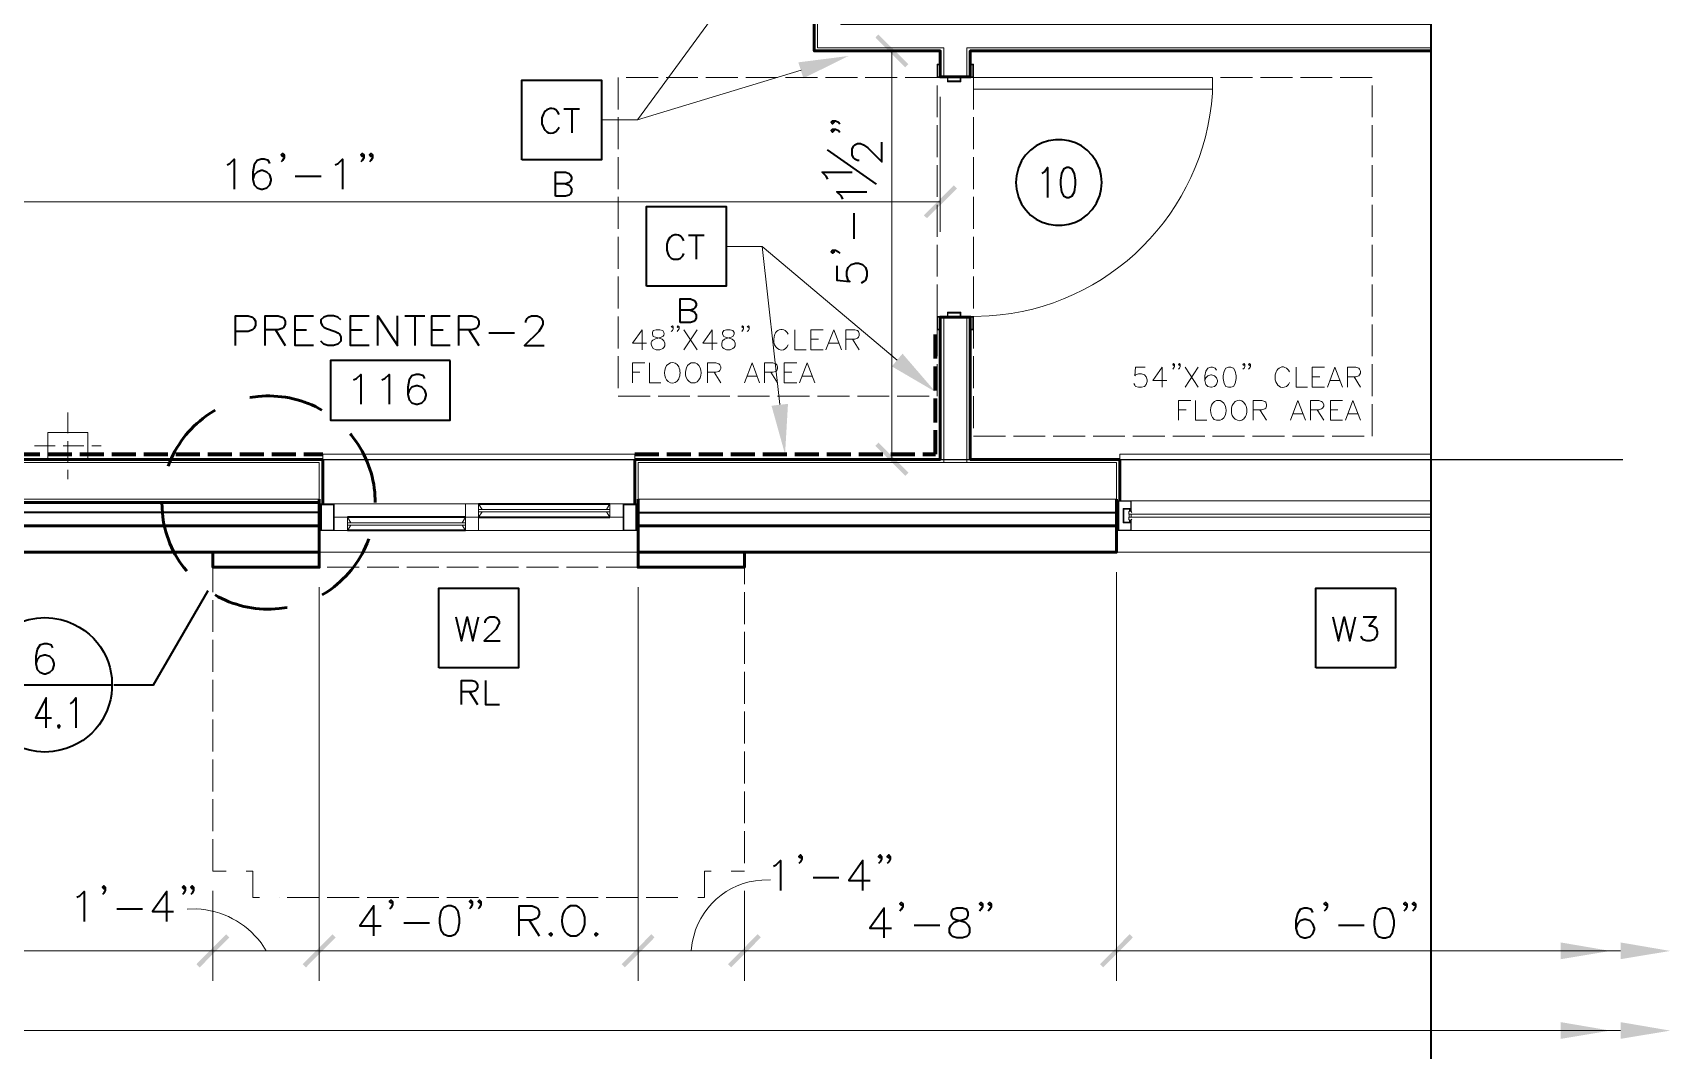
# Model space of a CAD drawing. Header units: inches. Extents: x 5 to 516, y -193 to 129.
# Drawn here: x 108.61 to 129.15, y 31.83 to 44.61 of the extents above; entities that cross this region are included whole.
import ezdxf

# ---------------------------------------------------------------- set-up
doc = ezdxf.new("R2010")
doc.units = ezdxf.units.IN
doc.header["$MEASUREMENT"] = 0
doc.linetypes.add('PDF_IMPORT', pattern=[1, 0.8, -0.2])
for name, color, linetype in [('Highlight', 210, 'Continuous'), ('PDF_Geometry', 7, 'Continuous'), ('PDF_Solid Fills', 7, 'Continuous')]:
    doc.layers.add(name, color=color, linetype=linetype)

msp = doc.modelspace()

# ---------------------------------------------------------------- hatches: boundary and pattern name
at = {"layer": 'PDF_Solid Fills', "transparency": 33554559}
for points in [[(119.2169717, 39.4610033), (119.180305, 39.4210033), (119.1803065, 39.4210015), (119.5536399, 39.0443348), (119.5936399, 39.0843348), (119.5936384, 39.0843366)], [(110.6636382, 32.9143363), (110.7036399, 32.8743346), (111.0769734, 33.2510012), (111.0369716, 33.2910029)], [(111.9969717, 32.9143363), (112.0369734, 32.8743345), (112.4103068, 33.2510012), (112.370305, 33.2910029)], [(115.996972, 32.9143363), (116.0369736, 32.8743346), (116.4103071, 33.2510012), (116.3703053, 33.2910029)], [(117.3303054, 32.9143363), (117.3703071, 32.8743346), (117.7436406, 33.2510012), (117.7036388, 33.2910029)], [(121.9969725, 32.9143363), (122.0369741, 32.8743346), (122.0369877, 32.8743516), (122.4103058, 33.2510029), (122.3703058, 33.2910029)]]:
    msp.add_hatch(color=256, dxfattribs=at).paths.add_polyline_path(points)

# ---------------------------------------------------------------- linework, layer by layer
at = {"layer": 'Highlight'}
msp.add_line((27.036968, 39.2510033), (128.554406, 39.2510033), dxfattribs=at)
at = {"layer": 'PDF_Geometry', "lineweight": 35}
for points in [[(126.1469734, 94.4243391), (126.1469734, 62.3443365), (126.9303068, 62.104336), (125.4369734, 61.871002), (126.1469734, 61.6876693), (126.1469734, 29.3210014)], [(115.0136382, 43.5810021), (114.9969715, 43.5376688), (114.9969715, 43.4643355)], [(115.2136382, 43.5810021), (115.1969715, 43.6076688), (115.1703048, 43.6376688)], [(115.2703059, 43.6510027), (115.470306, 43.6510027)], [(115.3703053, 43.6510027), (115.3703053, 43.3510027)], [(115.1703048, 43.3643355), (115.1969715, 43.3943355), (115.2136382, 43.4210021)], [(118.6436396, 43.501002), (118.6636396, 43.4843353), (118.6436396, 43.4643353), (118.6269729, 43.4843353), (118.6436396, 43.501002), (118.6803063, 43.501002), (118.7169729, 43.4843353), (118.7336396, 43.4643353)], [(118.6436396, 43.3943363), (118.6636396, 43.3776696), (118.6436396, 43.3576696), (118.6269729, 43.3776696), (118.6436396, 43.3943363), (118.6803063, 43.3943363), (118.7169729, 43.3776696), (118.7336396, 43.3576696)], [(119.1936393, 42.7043372), (118.5803059, 43.1376705)], [(118.976973, 43.001002), (118.956973, 43.001002), (118.9203063, 43.0176686), (118.9036396, 43.0376686), (118.886973, 43.0743353), (118.886973, 43.1443353), (118.9036396, 43.181002), (118.9203063, 43.1976686), (118.956973, 43.2143353), (118.9936396, 43.2143353), (119.0303063, 43.1976686), (119.0836396, 43.161002), (119.2603063, 42.9843353), (119.2603063, 43.2343353)], [(111.0469712, 42.9476708), (111.0836379, 42.9643375), (111.1369712, 43.0176708), (111.1369712, 42.6443374)], [(111.5836398, 42.9643368), (111.5669731, 43.0010035), (111.5136398, 43.0176701), (111.4769731, 43.0176701), (111.4236398, 43.0010035), (111.3869731, 42.9476701), (111.3703064, 42.8576701), (111.3703064, 42.7676701), (111.3869731, 42.6976701), (111.4236398, 42.6610034), (111.4769731, 42.6443368), (111.4936398, 42.6443368), (111.5469731, 42.6610034), (111.5836398, 42.6976701), (111.6003065, 42.7510034), (111.6003065, 42.7676701), (111.5836398, 42.8243368), (111.5469731, 42.8576701), (111.4936398, 42.8776701), (111.4769731, 42.8776701), (111.4236398, 42.8576701), (111.3869731, 42.8243368), (111.3703064, 42.7676701)], [(111.7636393, 43.0743357), (111.7436393, 43.0543357), (111.7269726, 43.0743357), (111.7436393, 43.0910024), (111.7636393, 43.0743357), (111.7636393, 43.037669), (111.7436393, 43.0010024), (111.7269726, 42.9843357)], [(112.4036404, 42.9476708), (112.4403071, 42.9643375), (112.4936404, 43.0176708), (112.4936404, 42.6443374)], [(112.7636393, 43.0743357), (112.7436393, 43.0543357), (112.7269727, 43.0743357), (112.7436393, 43.0910024), (112.7636393, 43.0743357), (112.7636393, 43.037669), (112.7436393, 43.0010024), (112.7269727, 42.9843357)], [(112.8703051, 43.0743357), (112.8503051, 43.0543357), (112.8336384, 43.0743357), (112.8503051, 43.0910024), (112.8703051, 43.0743357), (112.8703051, 43.037669), (112.8503051, 43.0010024), (112.8336384, 42.9843357)], [(111.9036404, 42.8043365), (112.2269737, 42.8043365)], [(115.1669734, 42.5543365), (115.1669734, 42.8543365), (115.2936401, 42.8543365), (115.3369734, 42.8376698), (115.3503068, 42.8243365), (115.3669734, 42.7943365), (115.3669734, 42.7676698), (115.3503068, 42.7376698), (115.3369734, 42.7243365), (115.2936401, 42.7110032), (115.1669734, 42.7110032)], [(118.5836404, 42.7676713), (118.5636403, 42.804338), (118.510307, 42.8576713), (118.8869737, 42.8576713)], [(120.9503064, 42.8110029), (120.9436398, 42.7276696), (120.9503064, 42.6410029)], [(121.2736396, 42.8410017), (121.3003063, 42.8610017), (121.3403063, 42.914335), (121.3403063, 42.5376683)], [(121.9936398, 42.5610029), (122.0136398, 42.6410029), (122.0203065, 42.7276696), (122.0136398, 42.8110029), (121.9936398, 42.8943362)], [(115.2936383, 42.7110036), (115.3369717, 42.6943369), (115.350305, 42.6810036), (115.3669717, 42.6543369), (115.3669717, 42.6110036), (115.350305, 42.5810036), (115.3369717, 42.5676702), (115.2936383, 42.5543369), (115.1669716, 42.5543369)], [(118.7703062, 42.5176713), (118.7536396, 42.554338), (118.6969729, 42.6076713), (119.0736396, 42.6076713)], [(118.9136405, 42.0176713), (118.9136405, 42.3410046)], [(116.5769724, 41.9943355), (116.5636391, 41.9510022), (116.5636391, 41.8776688), (116.5769724, 41.8343355), (116.5903058, 41.8076688), (116.6203058, 41.7776688), (116.6469724, 41.7643355), (116.7069724, 41.7643355), (116.7336391, 41.7776688), (116.7636391, 41.8076688), (116.7769725, 41.8343355)], [(116.7769725, 41.9943355), (116.7636391, 42.0210022), (116.7336391, 42.0510022)], [(116.8336402, 42.064336), (117.0336402, 42.064336)], [(116.9336395, 42.064336), (116.9336395, 41.764336)], [(118.6436396, 41.8776702), (118.6636396, 41.8576702), (118.6436396, 41.8410035), (118.6269729, 41.8576702), (118.6436396, 41.8776702), (118.6803063, 41.8776702), (118.7169729, 41.8576702), (118.7336396, 41.8410035)], [(118.6969725, 41.6810013), (118.6969725, 41.5010013), (118.8603058, 41.4843346), (118.8403058, 41.5010013), (118.8236391, 41.5543346), (118.8236391, 41.607668), (118.8403058, 41.6610013), (118.8769725, 41.697668), (118.9303058, 41.7143347), (118.9669725, 41.7143347), (119.0203058, 41.697668), (119.0569725, 41.6610013), (119.0736392, 41.607668), (119.0736392, 41.5543346), (119.0569725, 41.5010013), (119.0369725, 41.4843346), (119.0036392, 41.4643346)], [(116.8603058, 41.1243369), (116.9003058, 41.1076702), (116.9169725, 41.0943369), (116.9303058, 41.0676702), (116.9303058, 41.0243369), (116.9169725, 40.9943369), (116.9003058, 40.9810036), (116.8603058, 40.9676702), (116.7303058, 40.9676702)], [(116.7303077, 40.9676698), (116.7303077, 41.2676698), (116.8603077, 41.2676698), (116.9003077, 41.2510032), (116.9169744, 41.2376698), (116.9303077, 41.2076698), (116.9303077, 41.1810032), (116.9169744, 41.1510032), (116.9003077, 41.1376698), (116.8603077, 41.1243365), (116.7303077, 41.1243365)], [(111.1536403, 40.6810012), (111.1536403, 41.0543346), (111.3136403, 41.0543346), (111.3669736, 41.0376679), (111.3836403, 41.0210013), (111.4036403, 40.9843346), (111.4036403, 40.9310013), (111.3836403, 40.8943346), (111.3669736, 40.8776679), (111.3136403, 40.8576679), (111.1536403, 40.8576679)], [(111.526972, 40.6810012), (111.526972, 41.0543346), (111.686972, 41.0543346), (111.7403054, 41.0376679), (111.7603054, 41.0210013), (111.7769721, 40.9843346), (111.7769721, 40.9476679), (111.7603054, 40.9110013), (111.7403054, 40.8943346), (111.686972, 40.8776679), (111.526972, 40.8776679)], [(111.6536403, 40.8776701), (111.7769737, 40.6810034)], [(112.1336404, 40.6810012), (111.9036404, 40.6810012), (111.9036404, 41.0543346), (112.1336404, 41.0543346)], [(111.9036404, 40.8776701), (112.0436404, 40.8776701)], [(112.4736376, 41.0010018), (112.4369709, 41.0376685), (112.3836375, 41.0543351), (112.3136375, 41.0543351), (112.2603042, 41.0376685), (112.2236375, 41.0010018), (112.2236375, 40.9676685), (112.2403042, 40.9310018), (112.2603042, 40.9110018), (112.2936375, 40.8943351), (112.4036376, 40.8576685), (112.4369709, 40.8410018), (112.4569709, 40.8243351), (112.4736376, 40.7876685), (112.4736376, 40.7343351), (112.4369709, 40.6976684), (112.3836375, 40.6810018), (112.3136375, 40.6810018), (112.2603042, 40.6976684), (112.2236375, 40.7343351)], [(112.830306, 40.6810012), (112.5969727, 40.6810012), (112.5969727, 41.0543346), (112.830306, 41.0543346)], [(112.5969727, 40.8776701), (112.740306, 40.8776701)], [(112.9369724, 40.6810012), (112.9369724, 41.0543346), (113.1869724, 40.6810012), (113.1869724, 41.0543346)], [(113.2769722, 41.0543364), (113.5269722, 41.0543364)], [(113.4036405, 41.0543364), (113.4036405, 40.681003)], [(113.8469719, 40.6810012), (113.6169719, 40.6810012), (113.6169719, 41.0543346), (113.8469719, 41.0543346)], [(113.6169719, 40.8776701), (113.7603053, 40.8776701)], [(113.9569717, 40.6810012), (113.9569717, 41.0543346), (114.1169717, 41.0543346), (114.170305, 41.0376679), (114.1869717, 41.0210013), (114.2069717, 40.9843346), (114.2069717, 40.9476679), (114.1869717, 40.9110013), (114.170305, 40.8943346), (114.1169717, 40.8776679), (113.9569717, 40.8776679)], [(114.0803068, 40.8776701), (114.2069735, 40.6810034)], [(114.7936383, 40.9676698), (114.7936383, 40.9843365), (114.8136383, 41.0210032), (114.830305, 41.0376698), (114.8669716, 41.0543365), (114.9369716, 41.0543365), (114.9736383, 41.0376698), (114.990305, 41.0210032), (115.010305, 40.9843365), (115.010305, 40.9476698), (114.990305, 40.9110032), (114.9569716, 40.8576698), (114.7769716, 40.6810031), (115.0269716, 40.6810031)], [(114.3303068, 40.8410015), (114.6536402, 40.8410015)], [(112.6336378, 40.2476685), (112.6703045, 40.2643352), (112.7236378, 40.3176686), (112.7236378, 39.9443352)], [(112.9903036, 40.2476685), (113.0269703, 40.2643352), (113.0803036, 40.3176686), (113.0803036, 39.9443352)], [(113.5269722, 40.2643345), (113.5103055, 40.3010012), (113.4569722, 40.3176679), (113.4203055, 40.3176679), (113.3669722, 40.3010012), (113.3303055, 40.2476679), (113.3136388, 40.1576679), (113.3136388, 40.0676679), (113.3303055, 39.9976678), (113.3669722, 39.9610012), (113.4203055, 39.9443345), (113.4369722, 39.9443345), (113.4903055, 39.9610012), (113.5269722, 39.9976678), (113.5436389, 40.0510012), (113.5436389, 40.0676679), (113.5269722, 40.1210012), (113.4903055, 40.1576679), (113.4369722, 40.1743345), (113.4203055, 40.1743345), (113.3669722, 40.1576679), (113.3303055, 40.1210012), (113.3136388, 40.0676679)], [(114.2036385, 38.6910041), (115.8503053, 38.6910041)], [(112.2036383, 38.5843349), (87.8703031, 38.5843349)], [(114.0369718, 38.5243374), (112.5569718, 38.5243374)], [(114.2036385, 38.5243374), (115.8503053, 38.5243374)], [(116.2036387, 38.5843349), (122.2036391, 38.5843349)], [(114.0369718, 38.3576707), (112.5569718, 38.3576707)], [(109.6269712, 36.4210013), (110.1269712, 36.4210013), (110.8103046, 37.6043347)], [(108.5603057, 37.241001), (108.6603057, 37.2576676), (108.763639, 37.2643343), (108.863639, 37.2576676), (108.963639, 37.241001)], [(113.9169733, 37.2743373), (113.9869733, 36.9743373), (114.0603067, 37.2743373), (114.1303067, 36.9743373), (114.2003067, 37.2743373)], [(114.2869718, 37.2010035), (114.2869718, 37.2176702), (114.3003052, 37.2443369), (114.3169719, 37.2610035), (114.3436385, 37.2743369), (114.4003052, 37.2743369), (114.4303052, 37.2610035), (114.4436385, 37.2443369), (114.4603052, 37.2176702), (114.4603052, 37.1876702), (114.4436385, 37.1610035), (114.4169719, 37.1176702), (114.2736385, 36.9743368), (114.4736385, 36.9743368)], [(124.9169742, 37.2743373), (124.9869742, 36.9743373), (125.0603075, 37.2743373), (125.1303075, 36.9743373), (125.2003075, 37.2743373)], [(125.3003055, 37.2743373), (125.4603055, 37.2743373), (125.3736389, 37.1610039), (125.4169722, 37.1610039), (125.4436389, 37.1443373), (125.4603055, 37.1310039), (125.4736389, 37.0876706), (125.4736389, 37.0610039), (125.4603055, 37.0176706), (125.4303055, 36.9876706), (125.3869722, 36.9743373), (125.3436389, 36.9743373), (125.3003055, 36.9876706), (125.2869722, 37.0010039), (125.2736389, 37.0310039)], [(108.8603052, 36.8843362), (108.8436385, 36.9176695), (108.7903051, 36.9376695), (108.7536385, 36.9376695), (108.7003051, 36.9176695), (108.6636385, 36.8643362), (108.6469718, 36.7776695), (108.6469718, 36.6876695), (108.6636385, 36.6143361), (108.7003051, 36.5810028), (108.7536385, 36.5610028), (108.7703051, 36.5610028), (108.8236385, 36.5810028), (108.8603052, 36.6143361), (108.8803052, 36.6676695), (108.8803052, 36.6876695), (108.8603052, 36.7410028), (108.8236385, 36.7776695), (108.7703051, 36.7943362), (108.7536385, 36.7943362), (108.7003051, 36.7776695), (108.6636385, 36.7410028), (108.6469718, 36.6876695)], [(107.920306, 36.4210013), (109.6069729, 36.4210013)], [(113.9903037, 36.1743345), (113.9903037, 36.4743345), (114.1203037, 36.4743345), (114.163637, 36.4610012), (114.1769703, 36.4476678), (114.1903037, 36.4176678), (114.1903037, 36.3910012), (114.1769703, 36.3610012), (114.163637, 36.3476678), (114.1203037, 36.3343345), (113.9903037, 36.3343345)], [(114.290305, 36.4743359), (114.290305, 36.1743358), (114.4636384, 36.1743358)], [(108.7769718, 35.8810011), (108.7769718, 36.2576678), (108.6436385, 36.0076678), (108.8436385, 36.0076678)], [(109.0836396, 36.1843375), (109.1103063, 36.2043375), (109.1503063, 36.2576708), (109.1503063, 35.8810041)], [(114.0903064, 36.3343348), (114.1903064, 36.1743348)], [(108.863639, 35.5843342), (108.763639, 35.5776674), (108.6603057, 35.5843342)], [(117.9003043, 34.1443355), (117.9369709, 34.1610022), (117.9903043, 34.2143355), (117.9903043, 33.8410022)], [(118.2569734, 34.2676706), (118.2403067, 34.251004), (118.2203067, 34.2676706), (118.2403067, 34.2876706), (118.2569734, 34.2676706), (118.2569734, 34.2343373), (118.2403067, 34.1976706), (118.2203067, 34.1776706)], [(119.0236394, 33.8410027), (119.0236394, 34.2143361), (118.8469728, 33.9643361), (119.1136394, 33.9643361)], [(119.2569735, 34.2676706), (119.2403068, 34.251004), (119.2203068, 34.2676706), (119.2403068, 34.2876706), (119.2569735, 34.2676706), (119.2569735, 34.2343373), (119.2403068, 34.1976706), (119.2203068, 34.1776706)], [(119.3636392, 34.2676706), (119.3469725, 34.251004), (119.3269725, 34.2676706), (119.3469725, 34.2876706), (119.3636392, 34.2676706), (119.3636392, 34.2343373), (119.3469725, 34.1976706), (119.3269725, 34.1776706)], [(109.5203055, 33.8810027), (109.5036388, 33.8610027), (109.4869721, 33.8810027), (109.5036388, 33.8976694), (109.5203055, 33.8810027), (109.5203055, 33.8443361), (109.5036388, 33.8076694), (109.4869721, 33.7910027)], [(110.5203056, 33.8810027), (110.5036389, 33.8610027), (110.4869722, 33.8810027), (110.5036389, 33.8976694), (110.5203056, 33.8810027), (110.5203056, 33.8443361), (110.5036389, 33.8076694), (110.4869722, 33.7910027)], [(110.6269713, 33.8810027), (110.6103046, 33.8610027), (110.5936379, 33.8810027), (110.6103046, 33.8976694), (110.6269713, 33.8810027), (110.6269713, 33.8443361), (110.6103046, 33.8076694), (110.5936379, 33.7910027)], [(118.400306, 34.0010012), (118.720306, 34.0010012)], [(109.1636397, 33.7543344), (109.2003064, 33.7743344), (109.2536397, 33.8276678), (109.2536397, 33.4510011)], [(110.2903047, 33.4510015), (110.2903047, 33.8276682), (110.1103047, 33.5776681), (110.3769714, 33.5776681)], [(113.1236383, 33.7010033), (113.1069716, 33.6843366), (113.0869716, 33.7010033), (113.1069716, 33.7176699), (113.1236383, 33.7010033), (113.1236383, 33.6643366), (113.1069716, 33.6276699), (113.0869716, 33.6110032)], [(114.1236384, 33.7010033), (114.1069717, 33.6843366), (114.0869717, 33.7010033), (114.1069717, 33.7176699), (114.1236384, 33.7010033), (114.1236384, 33.6643366), (114.1069717, 33.6276699), (114.0869717, 33.6110032)], [(114.2303075, 33.7010033), (114.2136408, 33.6843366), (114.1969741, 33.7010033), (114.2136408, 33.7176699), (114.2303075, 33.7010033), (114.2303075, 33.6643366), (114.2136408, 33.6276699), (114.1969741, 33.6110032)], [(119.5236395, 33.6710011), (119.5036395, 33.6543344), (119.4869728, 33.6710011), (119.5036395, 33.6910011), (119.5236395, 33.6710011), (119.5236395, 33.6343344), (119.5036395, 33.6010011), (119.4869728, 33.5810011)], [(120.5236396, 33.6710011), (120.5036396, 33.6543344), (120.4869729, 33.6710011), (120.5036396, 33.6910011), (120.5236396, 33.6710011), (120.5236396, 33.6343344), (120.5036396, 33.6010011), (120.4869729, 33.5810011)], [(120.6303053, 33.6710011), (120.6103053, 33.6543344), (120.5936386, 33.6710011), (120.6103053, 33.6910011), (120.6303053, 33.6710011), (120.6303053, 33.6343344), (120.6103053, 33.6010011), (120.5936386, 33.5810011)], [(124.8469736, 33.6710011), (124.830307, 33.6543344), (124.810307, 33.6710011), (124.830307, 33.6910011), (124.8469736, 33.6710011), (124.8469736, 33.6343344), (124.830307, 33.6010011), (124.810307, 33.5810011)], [(125.8469737, 33.6710011), (125.8303071, 33.6543344), (125.8103071, 33.6710011), (125.8303071, 33.6910011), (125.8469737, 33.6710011), (125.8469737, 33.6343344), (125.8303071, 33.6010011), (125.8103071, 33.5810011)], [(125.9536394, 33.6710011), (125.9369728, 33.6543344), (125.9169728, 33.6710011), (125.9369728, 33.6910011), (125.9536394, 33.6710011), (125.9536394, 33.6343344), (125.9369728, 33.6010011), (125.9169728, 33.5810011)], [(109.6636398, 33.6110001), (109.9869731, 33.6110001)], [(112.8903043, 33.271002), (112.8903043, 33.6476687), (112.7136376, 33.3976687), (112.9803043, 33.3976687)], [(114.7136381, 33.2710004), (114.7136381, 33.6476671), (114.8736382, 33.6476671), (114.9269715, 33.6276671), (114.9469715, 33.6110004), (114.9636382, 33.5743337), (114.9636382, 33.5410004), (114.9469715, 33.5043337), (114.9269715, 33.4876671), (114.8736382, 33.4676671), (114.7136381, 33.4676671)], [(115.3569725, 33.271002), (115.4269725, 33.271002), (115.4636392, 33.291002), (115.5003058, 33.3243353), (115.5169725, 33.361002), (115.5336392, 33.4143353), (115.5336392, 33.5043354), (115.5169725, 33.5576687), (115.5003058, 33.5943354), (115.4636392, 33.6276687), (115.4269725, 33.6476687), (115.3569725, 33.6476687), (115.3203058, 33.6276687), (115.2836391, 33.5943354)], [(119.2903054, 33.2443366), (119.2903054, 33.6176699), (119.1103054, 33.3676699), (119.3803055, 33.3676699)], [(124.6669742, 33.5643354), (124.6503075, 33.601002), (124.5969742, 33.6176687), (124.5603075, 33.6176687), (124.5069742, 33.601002), (124.4736408, 33.5476687), (124.4536408, 33.4576687), (124.4536408, 33.3676687), (124.4736408, 33.2976687), (124.5069742, 33.261002), (124.5603075, 33.2443353), (124.5803075, 33.2443353), (124.6336408, 33.261002), (124.6669742, 33.2976687), (124.6869742, 33.351002), (124.6869742, 33.3676687), (124.6669742, 33.421002), (124.6336408, 33.4576687), (124.5803075, 33.4743353), (124.5603075, 33.4743353), (124.5069742, 33.4576687), (124.4736408, 33.421002), (124.4536408, 33.3676687)], [(113.2669726, 33.4343372), (113.5869726, 33.4343372)], [(114.8369732, 33.4676692), (114.9636399, 33.2710025)], [(119.6669738, 33.4043351), (119.9869738, 33.4043351)], [(124.9903062, 33.4043351), (125.3103063, 33.4043351)]]:
    msp.add_lwpolyline(points, dxfattribs=at)
at = {"layer": 'PDF_Geometry', "lineweight": 50}
msp.add_lwpolyline([(118.7869731, 50.2110042), (118.4136396, 50.2110042), (118.4136396, 44.3776704), (119.9936399, 44.3776704), (119.9936399, 44.0510037), (120.3703065, 44.0510037), (120.3703065, 44.3776704), (126.1436402, 44.3776704), (120.3703065, 44.3776704), (120.3703065, 44.0510037), (119.9936399, 44.0510037), (119.9936399, 44.3776704), (118.4136396, 44.3776704), (118.4136396, 50.2110042)], close=True, dxfattribs=at)
at = {"layer": 'PDF_Geometry', "lineweight": 9}
for points in [[(126.1436402, 44.4176687), (120.3269732, 44.4176687), (120.3269732, 44.051002), (120.0369732, 44.051002), (120.0369732, 44.4176687), (118.4536397, 44.4176687), (118.4536397, 50.1710024), (118.746973, 50.1710024), (118.746973, 44.7110021), (126.1436402, 44.7110021)], [(116.25364, 40.6276701), (116.25364, 40.8776701), (116.13364, 40.7110034), (116.3103067, 40.7110034)], [(116.5136396, 40.8676701), (116.476973, 40.8776701), (116.4303063, 40.8776701), (116.3936396, 40.8676701), (116.3836396, 40.8443368), (116.3836396, 40.8210034), (116.3936396, 40.7943367), (116.4203063, 40.7843367), (116.466973, 40.7710034), (116.5036396, 40.7610034), (116.526973, 40.7376701), (116.536973, 40.7110034), (116.536973, 40.6776701), (116.526973, 40.6543367), (116.5136396, 40.6410034), (116.476973, 40.6276701), (116.4303063, 40.6276701), (116.3936396, 40.6410034)], [(116.6436378, 40.9143353), (116.6336378, 40.9043353), (116.6203044, 40.9143353), (116.6336378, 40.9276686), (116.6436378, 40.9143353), (116.6436378, 40.8910019), (116.6336378, 40.8676686), (116.6203044, 40.8543353)], [(116.7169715, 40.9143353), (116.7036382, 40.9043353), (116.6936382, 40.9143353), (116.7036382, 40.9276686), (116.7169715, 40.9143353), (116.7169715, 40.8910019), (116.7036382, 40.8676686), (116.6936382, 40.8543353)], [(116.7769725, 40.8776701), (116.9436391, 40.6276701)], [(116.9436391, 40.8776701), (116.7769725, 40.6276701)], [(117.1336382, 40.6276701), (117.1336382, 40.8776701), (117.0136382, 40.7110034), (117.1936382, 40.7110034)], [(117.5269725, 40.9143353), (117.5136392, 40.9043353), (117.5036392, 40.9143353), (117.5136392, 40.9276686), (117.5269725, 40.9143353), (117.5269725, 40.8910019), (117.5136392, 40.8676686), (117.5036392, 40.8543353)], [(117.5969731, 40.9143353), (117.5869731, 40.9043353), (117.5736397, 40.9143353), (117.5869731, 40.9276686), (117.5969731, 40.9143353), (117.5969731, 40.8910019), (117.5869731, 40.8676686), (117.5736397, 40.8543353)], [(118.1703068, 40.8776701), (118.1703068, 40.6276701), (118.3103069, 40.6276701)], [(118.5269722, 40.6276701), (118.3703055, 40.6276701), (118.3703055, 40.8776701), (118.5269722, 40.8776701)], [(118.5603063, 40.6276701), (118.6569729, 40.8776701), (118.7536396, 40.6276701)], [(118.8103063, 40.6276701), (118.8103063, 40.8776701), (118.9203063, 40.8776701), (118.9536396, 40.8676701), (118.966973, 40.8543368), (118.976973, 40.8310034), (118.976973, 40.8076701), (118.966973, 40.7843367), (118.9536396, 40.7710034), (118.9203063, 40.7610034), (118.8103063, 40.7610034)], [(120.0369723, 39.2110033), (120.0369723, 41.0376702), (120.3269723, 41.0376702), (120.3269723, 39.2110033)], [(118.0869735, 40.8210023), (118.0736402, 40.8443357), (118.0503068, 40.867669)], [(118.3703055, 40.7610014), (118.4669722, 40.7610014)], [(118.5969731, 40.7110034), (118.7169732, 40.7110034)], [(118.8936396, 40.7610014), (118.976973, 40.627668)], [(116.1336381, 40.2110034), (116.1336381, 40.4610034), (116.2869715, 40.4610034)], [(116.1336381, 40.3443347), (116.2269715, 40.3443347)], [(116.346973, 40.4610034), (116.346973, 40.2110034), (116.4903063, 40.2110034)], [(116.6103058, 40.4610034), (116.5869724, 40.4510034), (116.5603058, 40.4276701)], [(116.9436387, 40.4510034), (116.9203054, 40.4610034), (116.8703054, 40.4610034), (116.8469721, 40.4510034), (116.8236387, 40.4276701)], [(117.0736372, 40.2110034), (117.0736372, 40.4610034), (117.1803039, 40.4610034), (117.2169706, 40.4510034), (117.2269706, 40.4376701), (117.2403039, 40.4143367), (117.2403039, 40.3910034), (117.2269706, 40.36767), (117.2169706, 40.3543367), (117.1803039, 40.3443367), (117.0736372, 40.3443367)], [(117.1569706, 40.3443347), (117.2403039, 40.2110013)], [(117.5369721, 40.2110034), (117.6336388, 40.4610034), (117.7269721, 40.2110034)], [(117.5736373, 40.2943367), (117.6936373, 40.2943367)], [(117.7869721, 40.2110034), (117.7869721, 40.4610034), (117.8936388, 40.4610034), (117.9303055, 40.4510034), (117.9436388, 40.4376701), (117.9536388, 40.4143367), (117.9536388, 40.3910034), (117.9436388, 40.36767), (117.9303055, 40.3543367), (117.8936388, 40.3443367), (117.7869721, 40.3443367)], [(117.8703055, 40.3443347), (117.9536388, 40.2110013)], [(118.1936388, 40.2110034), (118.0369721, 40.2110034), (118.0369721, 40.4610034), (118.1936388, 40.4610034)], [(118.0369721, 40.3443347), (118.1336388, 40.3443347)], [(118.2269712, 40.2110034), (118.3236379, 40.4610034), (118.4203046, 40.2110034)], [(118.2636398, 40.2943367), (118.3836398, 40.2943367)], [(122.5636398, 40.4076688), (122.4436398, 40.4076688), (122.4336398, 40.3010022), (122.4436398, 40.3110022), (122.4803064, 40.3243355), (122.5169731, 40.3243355), (122.5536398, 40.3110022), (122.5769731, 40.2876688), (122.5869731, 40.2510021), (122.5869731, 40.2276688), (122.5769731, 40.1910021), (122.5536398, 40.1676688), (122.5169731, 40.1576688), (122.4803064, 40.1576688), (122.4436398, 40.1676688), (122.4336398, 40.1810021), (122.4203064, 40.2043355)], [(122.7769729, 40.1576688), (122.7769729, 40.4076688), (122.6603063, 40.2410021), (122.8369729, 40.2410021)], [(122.93364, 40.4410042), (122.9203067, 40.4310042), (122.9103067, 40.4410042), (122.9203067, 40.4543375), (122.93364, 40.4410042), (122.93364, 40.4176709), (122.9203067, 40.3943375), (122.9103067, 40.3843375)], [(123.0036406, 40.4410042), (122.9936406, 40.4310042), (122.9803072, 40.4410042), (122.9936406, 40.4543375), (123.0036406, 40.4410042), (123.0036406, 40.4176709), (122.9936406, 40.3943375), (122.9803072, 40.3843375)], [(123.0636398, 40.4076688), (123.2303065, 40.1576688)], [(123.2303065, 40.4076688), (123.0636398, 40.1576688)], [(123.4569724, 40.3710037), (123.4436391, 40.394337), (123.4103058, 40.4076703), (123.3869724, 40.4076703), (123.3503058, 40.394337), (123.3269724, 40.3576703), (123.3136391, 40.3010036), (123.3136391, 40.2410036), (123.3269724, 40.1910036), (123.3503058, 40.1676703), (123.3869724, 40.1576703), (123.3969724, 40.1576703), (123.4336391, 40.1676703), (123.4569724, 40.1910036), (123.4703058, 40.2276703), (123.4703058, 40.2410036), (123.4569724, 40.274337), (123.4336391, 40.3010036), (123.3969724, 40.3110036), (123.3869724, 40.3110036), (123.3503058, 40.3010036), (123.3269724, 40.274337), (123.3136391, 40.2410036)], [(123.8136399, 40.4410042), (123.8036399, 40.4310042), (123.7903066, 40.4410042), (123.8036399, 40.4543375), (123.8136399, 40.4410042), (123.8136399, 40.4176709), (123.8036399, 40.3943375), (123.7903066, 40.3843375)], [(123.8869719, 40.4410042), (123.8736386, 40.4310042), (123.8603053, 40.4410042), (123.8736386, 40.4543375), (123.8869719, 40.4410042), (123.8869719, 40.4176709), (123.8736386, 40.3943375), (123.8603053, 40.3843375)], [(124.2069725, 40.3476679), (124.1936392, 40.3110012), (124.1936392, 40.2510012)], [(124.3736392, 40.3476679), (124.3603059, 40.3710012), (124.3369725, 40.3943345)], [(124.4569725, 40.4076688), (124.4569725, 40.1576688), (124.6003059, 40.1576688)], [(124.8136394, 40.1576688), (124.6603061, 40.1576688), (124.6603061, 40.4076688), (124.8136394, 40.4076688)], [(124.6603061, 40.2876703), (124.7536394, 40.2876703)], [(124.8503068, 40.1576688), (124.9436402, 40.4076688), (125.0403069, 40.1576688)], [(125.1003069, 40.1576688), (125.1003069, 40.4076688), (125.2069735, 40.4076688), (125.2436402, 40.3943355), (125.2536402, 40.3843355), (125.2669735, 40.3576688), (125.2669735, 40.3343355), (125.2536402, 40.3110022), (125.2436402, 40.3010022), (125.2069735, 40.2876688), (125.1003069, 40.2876688)], [(125.1836402, 40.2876703), (125.2669735, 40.1576703)], [(116.8703054, 40.2110034), (116.9203054, 40.2110034), (116.9436387, 40.2243367)], [(124.3369725, 40.1676679), (124.3603059, 40.1910012), (124.3736392, 40.2176679)], [(124.886972, 40.2410021), (125.0036387, 40.2410021)], [(122.9803065, 39.7410021), (122.9803065, 39.9910021), (123.1369732, 39.9910021)], [(122.9803065, 39.8710036), (123.0769732, 39.8710036)], [(123.1936396, 39.9910021), (123.1936396, 39.7410021), (123.336973, 39.7410021)], [(123.5269725, 39.9776688), (123.5036391, 39.9910021), (123.4569724, 39.9910021), (123.4336391, 39.9776688), (123.4103058, 39.9543355)], [(123.7203053, 39.9910021), (123.6936386, 39.9776688), (123.6703053, 39.9543355)], [(123.9203073, 39.7410021), (123.9203073, 39.9910021), (124.026974, 39.9910021), (124.0636407, 39.9776688), (124.076974, 39.9676688), (124.086974, 39.9410021), (124.086974, 39.9176688), (124.076974, 39.8943355), (124.0636407, 39.8843355), (124.026974, 39.8710021), (123.9203073, 39.8710021)], [(124.0036406, 39.8710036), (124.086974, 39.7410036)], [(124.386972, 39.7410021), (124.4803053, 39.9910021), (124.576972, 39.7410021)], [(124.636972, 39.7410021), (124.636972, 39.9910021), (124.7436387, 39.9910021), (124.776972, 39.9776688), (124.7903053, 39.9676688), (124.8036387, 39.9410021), (124.8036387, 39.9176688), (124.7903053, 39.8943355), (124.776972, 39.8843355), (124.7436387, 39.8710021), (124.636972, 39.8710021)], [(124.7203053, 39.8710036), (124.8036387, 39.7410036)], [(125.0403054, 39.7410021), (124.886972, 39.7410021), (124.886972, 39.9910021), (125.0403054, 39.9910021)], [(124.886972, 39.8710036), (124.9803054, 39.8710036)], [(125.0769728, 39.7410021), (125.1703061, 39.9910021), (125.2669728, 39.7410021)], [(123.4569724, 39.7410021), (123.5036391, 39.7410021), (123.5269725, 39.7510021)], [(124.4203073, 39.8243354), (124.5403074, 39.8243354)], [(125.1103065, 39.8243354), (125.2303065, 39.8243354)]]:
    msp.add_lwpolyline(points, dxfattribs=at)
at = {"layer": 'PDF_Geometry', "lineweight": 15}
for points in [[(117.9803078, 45.9543374), (116.1969744, 43.5110039), (115.743641, 43.5110039)], [(119.743639, 44.3776704), (119.0103056, 44.3776704)], [(119.3869716, 39.2510017), (119.3869716, 44.3776687)], [(119.953639, 44.044337), (119.953639, 44.2110037)], [(119.993639, 44.2110037), (119.953639, 44.2110037)], [(120.3769727, 44.2043367), (120.4036393, 44.2043367), (120.4036393, 44.0510034), (120.2436393, 44.0510034), (120.2436393, 44.0010034), (120.090306, 44.0010034), (120.090306, 44.0510034), (119.960306, 44.0510034), (119.960306, 44.2043367), (119.9869726, 44.2043367)], [(119.993639, 44.2110015), (119.993639, 44.1810015), (119.9869724, 44.1810015)], [(119.9869726, 44.1810015), (119.9869726, 44.2043349)], [(120.3769721, 44.1810015), (120.3703054, 44.1810015)], [(120.4103057, 44.044337), (120.4103057, 44.2110037), (120.3703057, 44.2110037)], [(120.3703057, 44.2110037), (120.3703057, 44.1810037)], [(120.3769721, 44.2043373), (120.3769721, 44.181004)], [(118.2469738, 44.1343367), (116.1969735, 43.5110034), (115.7436402, 43.5110034)], [(120.0836405, 44.044337), (119.9536405, 44.044337)], [(120.0836405, 44.0443358), (120.0836405, 43.9910024), (120.2503072, 43.9910024), (120.2503072, 44.0443358)], [(120.1836398, 44.044337), (120.1836398, 44.0476703)], [(120.2503072, 44.044337), (120.4103072, 44.044337)], [(123.410306, 44.044337), (123.410306, 43.8976703)], [(119.993639, 43.8010034), (119.993639, 42.1076699)], [(119.993639, 42.4843359), (103.920304, 42.4843359)], [(119.4536389, 40.4976686), (117.7603055, 41.9243353), (117.3069721, 41.9243353)], [(117.9803078, 39.9376676), (117.7603078, 41.9243343), (117.3069744, 41.9243343)], [(120.3769727, 40.884337), (120.4036393, 40.884337), (120.4036393, 41.0376704), (120.2436393, 41.0376704), (120.2436393, 41.0876704), (120.090306, 41.0876704), (120.090306, 41.0376704), (119.960306, 41.0376704), (119.960306, 40.884337), (119.9869726, 40.884337)], [(120.0836405, 41.0443346), (120.0836405, 41.0976679), (120.2503072, 41.0976679), (120.2503072, 41.0443346)], [(119.953639, 41.0443368), (119.953639, 40.8776701)], [(119.993639, 40.8776701), (119.953639, 40.8776701)], [(120.0836405, 41.0443368), (119.9536405, 41.0443368)], [(119.993639, 40.8776689), (119.993639, 40.9076689), (119.9869724, 40.9076689)], [(119.9869726, 40.9076689), (119.9869726, 40.8843355)], [(120.1836398, 41.0443368), (120.1836398, 41.0476701)], [(120.2503072, 41.0443368), (120.4103072, 41.0443368)], [(120.3769721, 40.9076689), (120.3703054, 40.9076689)], [(120.3769721, 40.8843365), (120.3769721, 40.9076698)], [(109.3003042, 39.2543349), (109.3003042, 39.5876682), (108.8003042, 39.5876682), (108.8003042, 39.2543349)], [(112.2469733, 39.3143358), (116.1636403, 39.3143358)], [(112.2469733, 39.2510017), (112.2469733, 39.314335)], [(116.1636403, 39.2510017), (116.1636403, 39.314335)], [(119.743639, 39.2510017), (119.0103056, 39.2510017)], [(122.2469741, 39.3143358), (126.143641, 39.3143358)], [(122.2469741, 39.2510017), (122.2469741, 39.314335)], [(112.2236375, 38.3976691), (112.2036375, 38.3976691), (112.2236375, 38.6476691), (112.2036375, 38.6476691)], [(112.2036383, 38.3576707), (112.2036383, 38.6910041), (112.210305, 38.6843374), (112.220305, 38.6843374), (112.2236384, 38.6910041)], [(112.2036383, 38.6810011), (112.210305, 38.6743344), (112.220305, 38.6743344), (112.2236384, 38.6810011)], [(112.2036383, 38.6743347), (112.210305, 38.667668), (112.220305, 38.667668), (112.2236384, 38.6743347)], [(112.2036383, 38.6643351), (112.210305, 38.6576684), (112.220305, 38.6576684), (112.2236384, 38.6643351)], [(112.2036383, 38.6476691), (112.2236384, 38.3976691)], [(112.6003042, 38.4243374), (112.5569709, 38.3576707), (112.3903042, 38.3576707), (112.3903042, 38.6910041), (112.2236375, 38.6910041), (112.2236375, 38.3576707)], [(112.2336371, 38.3643344), (112.2336371, 38.6810011), (112.3836371, 38.6810011)], [(112.3836378, 38.6810011), (112.3836378, 38.3643344)], [(114.2469718, 38.6210041), (114.2036385, 38.6910041), (114.0369718, 38.6910041), (112.3903051, 38.6910041)], [(114.2036385, 38.6910041), (114.2036385, 38.3576707), (114.0369718, 38.3576707), (113.9969718, 38.4243374)], [(114.0369718, 38.6910041), (114.0369718, 38.3576707)], [(114.2036385, 38.6210035), (115.8503053, 38.6210035)], [(115.8069728, 38.5910041), (115.8503061, 38.5243374), (115.8503061, 38.6910041), (116.0169728, 38.6910041), (116.0169728, 38.3576707), (114.2036394, 38.3576707)], [(115.8069712, 38.6210035), (115.8503045, 38.6910035)], [(115.8503061, 38.6910041), (116.1836395, 38.6910041), (116.1903061, 38.6843374), (116.1969728, 38.6843374), (116.2036395, 38.6910041)], [(116.0169728, 38.3576707), (116.1836395, 38.3576707), (116.1836395, 38.6910041)], [(116.0236392, 38.6810011), (116.0236392, 38.3643344)], [(116.1769731, 38.3643344), (116.1769731, 38.6810011), (116.0236397, 38.6810011)], [(116.2036387, 38.6910041), (116.2036387, 38.3576707), (116.196972, 38.3643374), (116.1903053, 38.3643374), (116.1836387, 38.3576707)], [(116.2036387, 38.6476691), (116.1836387, 38.3976691)], [(116.1836395, 38.6810011), (116.1903061, 38.6743344), (116.1969728, 38.6743344), (116.2036395, 38.6810011)], [(116.1836395, 38.6743347), (116.1903061, 38.667668), (116.1969728, 38.667668), (116.2036395, 38.6743347)], [(116.1836395, 38.6643351), (116.1903061, 38.6576684), (116.1969728, 38.6576684), (116.2036395, 38.6643351)], [(116.1836395, 38.3976691), (116.2036395, 38.3976691), (116.1836395, 38.6476691), (116.2036395, 38.6476691)], [(122.390305, 38.5976691), (122.390305, 38.7310024), (122.2236383, 38.7310024), (122.220305, 38.7243358), (122.210305, 38.7243358), (122.2036383, 38.7310024)], [(122.2236383, 38.724336), (122.220305, 38.7176694), (122.210305, 38.7176694), (122.2036383, 38.724336)], [(122.2236383, 38.7143364), (122.220305, 38.7076698), (122.210305, 38.7076698), (122.2036383, 38.7143364)], [(122.2236383, 38.70767), (122.220305, 38.7010034), (122.210305, 38.7010034), (122.2036383, 38.70767)], [(122.2036383, 38.3976707), (122.2236383, 38.6910041), (122.2036383, 38.6910041), (122.2236383, 38.3976707)], [(122.2036391, 38.7310024), (122.2036391, 38.3576691), (122.2103058, 38.3643357), (122.2203058, 38.3643357), (122.2236392, 38.3576691)], [(122.2236383, 38.7310024), (122.2236383, 38.3576691)], [(122.2869719, 38.6343363), (122.3836386, 38.6343363), (122.3836386, 38.7243363), (122.2336386, 38.7243363)], [(122.2336396, 38.724336), (122.2336396, 38.364336), (122.3836396, 38.364336), (122.3836396, 38.454336)], [(122.2869725, 38.6343363), (122.2869725, 38.4543363)], [(122.2969721, 38.6276699), (122.2969721, 38.4610032)], [(122.3836393, 38.6010032), (122.3669726, 38.6010032), (122.3669726, 38.6276699), (122.2969726, 38.6276699)], [(122.390305, 38.6276699), (122.370305, 38.6276699)], [(122.3703058, 38.6276699), (122.3703058, 38.6076699), (122.3803058, 38.6076699)], [(122.3836386, 38.6010036), (122.3836386, 38.6176703), (122.3803053, 38.6176703), (122.3803053, 38.6076703)], [(112.6003059, 38.4543368), (112.5569725, 38.5243368), (112.3903058, 38.5243368)], [(112.5569709, 38.5243374), (112.5569709, 38.3576707)], [(114.0369718, 38.4543368), (112.5569718, 38.4543368)], [(114.0369718, 38.4243347), (112.5569718, 38.4243347)], [(114.2469718, 38.5910041), (114.2036385, 38.5243374), (114.0369718, 38.5243374), (113.9969718, 38.4543374)], [(114.2036385, 38.5910013), (115.8503053, 38.5910013)], [(115.8503061, 38.5243374), (116.0169728, 38.5243374)], [(122.2236383, 38.3576707), (122.390305, 38.3576707), (122.390305, 38.491004)], [(122.3836386, 38.4543368), (122.2869719, 38.4543368)], [(122.3669726, 38.4610032), (122.2969726, 38.4610032)], [(122.356973, 38.5643347), (122.356973, 38.5910013), (122.366973, 38.6010013)], [(122.356973, 38.5243374), (122.356973, 38.4976707)], [(122.356973, 38.4976684), (122.366973, 38.4876684)], [(122.3636394, 38.5243358), (122.3636394, 38.5643358), (126.1436398, 38.5643358)], [(122.3636394, 38.5243374), (126.1436398, 38.5243374)], [(122.3836386, 38.4876688), (122.366972, 38.4876688), (122.366972, 38.4610021)], [(122.390305, 38.4610032), (122.370305, 38.4610032)], [(122.3836388, 38.4710024), (122.3803054, 38.4710024), (122.3803054, 38.4810024), (122.3703054, 38.4810024), (122.3703054, 38.4610024)], [(122.3836386, 38.4710028), (122.3836386, 38.4876695)], [(122.390305, 38.5643358), (122.390305, 38.5243358)], [(122.3969731, 38.5843349), (122.3903064, 38.5976683)], [(122.3969731, 38.5010016), (122.3903064, 38.4910016)], [(112.2236375, 38.3810031), (112.2203042, 38.3876698), (112.2103042, 38.3876698), (112.2036375, 38.3810031)], [(112.2236375, 38.3743367), (112.2203042, 38.3810034), (112.2103042, 38.3810034), (112.2036375, 38.3743367)], [(112.2236375, 38.3643371), (112.2203042, 38.3710038), (112.2103042, 38.3710038), (112.2036375, 38.3643371)], [(112.3903042, 38.3576707), (112.2236375, 38.3576707), (112.2203042, 38.3643374), (112.2103042, 38.3643374), (112.2036375, 38.3576707)], [(112.2336371, 38.3643371), (112.3836371, 38.3643371)], [(116.0236392, 38.3643371), (116.1769725, 38.3643371)], [(116.1769731, 38.3643371), (116.0236397, 38.3643371)], [(116.2036387, 38.3810031), (116.196972, 38.3876698), (116.1903053, 38.3876698), (116.1836387, 38.3810031)], [(116.2036387, 38.3743367), (116.196972, 38.3810034), (116.1903053, 38.3810034), (116.1836387, 38.3743367)], [(116.2036387, 38.3643371), (116.196972, 38.3710038), (116.1903053, 38.3710038), (116.1836387, 38.3643371)], [(122.2236383, 38.3976691), (122.2036383, 38.3976691)], [(122.2036391, 38.3810031), (122.2103058, 38.3876698), (122.2203058, 38.3876698), (122.2236392, 38.3810031)], [(122.2036391, 38.3743367), (122.2103058, 38.3810034), (122.2203058, 38.3810034), (122.2236392, 38.3743367)], [(122.2036391, 38.3643371), (122.2103058, 38.3710038), (122.2203058, 38.3710038), (122.2236392, 38.3643371)], [(122.2036391, 38.3576707), (122.2036391, 38.361004)], [(126.1436402, 38.3576707), (122.3903067, 38.3576707)], [(112.2036383, 38.0843349), (116.2036387, 38.0843349)], [(126.1436402, 38.0843349), (122.20364, 38.0843349)], [(111.4536383, 33.7510012), (111.3703049, 33.7510012), (111.3703049, 34.0843346), (111.2869716, 34.0843346)], [(117.1203054, 34.0843346), (117.0369721, 34.0843346), (117.0369721, 33.7510012), (116.9536387, 33.7510012)], [(110.8703049, 33.8343346), (110.8703049, 32.7076678)], [(88.8302998, 33.0810013), (89.2036331, 33.0810013), (110.8703015, 33.0810013)], [(110.8703049, 33.231002), (110.8703049, 32.7076686)], [(110.8703049, 33.0810013), (112.2036383, 33.0810013), (116.2036387, 33.0810013), (117.5369721, 33.0810013), (122.2036391, 33.0810013), (126.1436394, 33.0810013)], [(128.5269734, 33.0810013), (127.1469733, 33.0810013), (126.1469732, 33.0843346)], [(127.7769733, 33.0810013), (126.3969732, 33.0810013), (126.3969732, 33.0843346)], [(28.5802966, 32.0810012), (126.1436385, 32.0810012)], [(128.5269734, 32.0810012), (127.1469733, 32.0810012), (126.1469732, 32.0843346)], [(127.7769733, 32.0810012), (126.3969732, 32.0810012), (126.3969732, 32.0843346)]]:
    msp.add_lwpolyline(points, dxfattribs=at)
at = {"layer": 'PDF_Geometry', "lineweight": 35}
for points in [[(114.7436403, 43.0110016), (114.7436403, 44.0110016), (115.7436404, 44.0110016), (115.7436404, 43.0110016)], [(121.5803074, 42.9143354), (121.5403074, 42.8943354), (121.5136407, 42.8410021), (121.5003074, 42.7543354), (121.5003074, 42.7010021), (121.5136407, 42.6110021), (121.5403074, 42.5576687), (121.5803074, 42.5376687), (121.6069741, 42.5376687), (121.6503074, 42.5576687), (121.6769741, 42.6110021), (121.6903074, 42.7010021), (121.6903074, 42.7543354), (121.6769741, 42.8410021), (121.6503074, 42.8943354), (121.6069741, 42.9143354)], [(116.3069712, 41.4243349), (116.3069712, 42.424335), (117.3069713, 42.424335), (117.3069713, 41.4243349)], [(113.8469728, 40.4910022), (112.3469726, 40.4910022), (112.3469726, 39.7410021), (113.8469728, 39.7410021)], [(113.7036385, 36.6343361), (113.7036385, 37.6343362), (114.7036385, 37.6343362), (114.7036385, 36.6343361)], [(124.7036393, 36.6343361), (124.7036393, 37.6343362), (125.7036394, 37.6343362), (125.7036394, 36.6343361)], [(108.9369721, 35.9176681), (108.9236388, 35.9010014), (108.9369721, 35.8810014), (108.9503054, 35.9010014)], [(113.8203072, 33.6476687), (113.7669738, 33.6276687), (113.7303072, 33.5743354), (113.7136405, 33.4876687), (113.7136405, 33.4343353), (113.7303072, 33.3443353), (113.7669738, 33.291002), (113.8203072, 33.271002), (113.8569738, 33.271002), (113.9103072, 33.291002), (113.9469739, 33.3443353), (113.9636405, 33.4343353), (113.9636405, 33.4876687), (113.9469739, 33.5743354), (113.9103072, 33.6276687), (113.8569738, 33.6476687)], [(120.2003058, 33.6176699), (120.1469725, 33.6010032), (120.1303058, 33.5643366), (120.1303058, 33.5276699), (120.1469725, 33.4943366), (120.1836391, 33.4743366), (120.2536391, 33.4576699), (120.3069725, 33.4410032), (120.3436391, 33.4043366), (120.3603058, 33.3676699), (120.3603058, 33.3143366), (120.3436391, 33.2776699), (120.3269725, 33.2610032), (120.2736391, 33.2443366), (120.2003058, 33.2443366), (120.1469725, 33.2610032), (120.1303058, 33.2776699), (120.1103058, 33.3143366), (120.1103058, 33.3676699), (120.1303058, 33.4043366), (120.1669725, 33.4410032), (120.2203058, 33.4576699), (120.2903058, 33.4743366), (120.3269725, 33.4943366), (120.3436391, 33.5276699), (120.3436391, 33.5643366), (120.3269725, 33.6010032), (120.2736391, 33.6176699)], [(125.5436391, 33.6176699), (125.4903058, 33.6010032), (125.4536391, 33.5476699), (125.4369725, 33.4576699), (125.4369725, 33.4043366), (125.4536391, 33.3143366), (125.4903058, 33.2610032), (125.5436391, 33.2443366), (125.5803058, 33.2443366), (125.6336392, 33.2610032), (125.6669725, 33.3143366), (125.6869725, 33.4043366), (125.6869725, 33.4576699), (125.6669725, 33.5476699), (125.6336392, 33.6010032), (125.5803058, 33.6176699)], [(115.1069725, 33.3076689), (115.0869725, 33.2910023), (115.1069725, 33.2710023), (115.1236391, 33.2910023)], [(115.676973, 33.3076689), (115.6603064, 33.2910023), (115.676973, 33.2710023), (115.696973, 33.2910023)]]:
    msp.add_lwpolyline(points, close=True, dxfattribs=at)
at = {"layer": 'PDF_Geometry', "linetype": 'PDF_IMPORT', "lineweight": 15, "ltscale": 0.5}
for points in [[(115.9536386, 40.0443367), (119.953639, 40.0443367), (119.953639, 44.0443352), (115.9536404, 44.044337), (115.9536386, 40.0443349)], [(125.4103061, 39.5443366), (125.4103061, 44.044337), (120.4103057, 44.044337), (120.4103057, 39.5443366), (125.4103061, 39.5443366)], [(116.1636403, 39.2510017), (112.2469733, 39.2510017)], [(111.0369716, 34.0843346), (110.8703049, 34.0843346), (110.8703049, 38.0843349)], [(117.5369721, 38.0843349), (117.5369721, 34.0843346), (117.3703054, 34.0843346)], [(126.1436402, 38.0843349), (122.2036391, 38.0843349)], [(116.2036387, 37.897669), (112.20364, 37.897669)], [(116.7036387, 33.7510012), (111.7036383, 33.7510012)]]:
    msp.add_lwpolyline(points, dxfattribs=at)
at = {"layer": 'PDF_Geometry', "lineweight": 15}
for points in [[(120.3703057, 40.9076701), (120.3703057, 40.8776701), (120.4103057, 40.8776701), (120.4103057, 41.0443368), (120.6069724, 41.0510034, 0.3757520725), (123.4069726, 43.8476703), (123.410306, 44.044337), (120.4103057, 44.044337), (120.4103057, 43.8976704), (123.410306, 43.8976704)], [(117.8636391, 33.9743357), (117.7569724, 33.9710023, 0.3481336558), (116.8836391, 33.1876689), (116.8703057, 33.0810023)], [(111.5369716, 33.0810013), (111.4736383, 33.1810013, 0.2263586698), (110.6636382, 33.607668), (110.5469715, 33.6043347)]]:
    msp.add_lwpolyline(points, format="xyb", dxfattribs=at)
at = {"layer": 'PDF_Geometry', "lineweight": 50}
for points in [[(116.1636403, 39.2510017), (119.9936407, 39.2510017), (119.9936407, 41.0376685), (120.3703074, 41.0376685), (120.3703074, 39.2510017), (122.2469741, 39.2510017)], [(112.2436401, 39.2510017), (103.9203057, 39.2510017), (103.9203057, 39.7110017), (101.9203055, 39.7110017), (101.9203055, 39.2510017)], [(112.2469733, 38.6910041), (112.2469733, 39.2510041)], [(116.1636403, 38.6910041), (116.1636403, 39.2510041)], [(122.2469741, 38.7310024), (122.2469741, 39.2510025)], [(112.2036383, 38.7510016), (112.2036383, 38.0843349), (87.8703031, 38.0843349), (87.8703031, 38.7510016)], [(112.2036383, 38.7110032), (87.8703031, 38.7110032)], [(110.2303072, 38.70767), (110.2369738, 38.57767)], [(122.2036391, 38.7510016), (122.2036391, 38.0843349), (116.2036387, 38.0843349), (116.2036387, 38.7510016)], [(87.8702997, 38.4176683), (112.203635, 38.4176683)], [(116.2036387, 38.4176683), (122.2036391, 38.4176683)], [(112.8036369, 38.1976696), (112.8269702, 38.2543363)], [(112.2036383, 38.0843349), (112.2036383, 37.8976682), (110.8703049, 37.8976682), (110.8703049, 38.0843349)], [(116.2036387, 38.0843349), (116.2036387, 37.8976682), (117.5369721, 37.8976682), (117.5369721, 38.0843349)], [(110.5336405, 37.8610033), (110.5436405, 37.84767)], [(112.2403035, 37.5510029), (112.3136369, 37.5943362)]]:
    msp.add_lwpolyline(points, dxfattribs=at)
at = {"layer": 'PDF_Geometry', "linetype": 'PDF_IMPORT', "lineweight": 70, "ltscale": 0.376667}
for points in [[(116.1636403, 39.3143358), (119.9336402, 39.3143358), (119.9336398, 40.8776697)], [(87.8303013, 39.3143358), (101.8569704, 39.3143358), (101.8569714, 39.7743357), (103.9836381, 39.7743375), (103.9836365, 39.3143342), (112.2469713, 39.3143358)]]:
    msp.add_lwpolyline(points, dxfattribs=at)
at = {"layer": 'PDF_Geometry', "lineweight": 9}
for points in [[(117.3103045, 40.8776701), (117.2769711, 40.8676701), (117.2636378, 40.8443368), (117.2636378, 40.8210034), (117.2769711, 40.7943367), (117.3003045, 40.7843367), (117.3469711, 40.7710034), (117.3836378, 40.7610034), (117.4069711, 40.7376701), (117.4203045, 40.7110034), (117.4203045, 40.6776701), (117.4069711, 40.6543367), (117.3936378, 40.6410034), (117.3603045, 40.6276701), (117.3103045, 40.6276701), (117.2769711, 40.6410034), (117.2636378, 40.6543367), (117.2536378, 40.6776701), (117.2536378, 40.7110034), (117.2636378, 40.7376701), (117.2869711, 40.7610034), (117.3236378, 40.7710034), (117.3703045, 40.7843367), (117.3936378, 40.7943367), (117.4069711, 40.8210034), (117.4069711, 40.8443368), (117.3936378, 40.8676701), (117.3603045, 40.8776701)], [(123.6103063, 40.4076688), (123.576973, 40.3943355), (123.5536397, 40.3576688), (123.5403063, 40.3010022), (123.5403063, 40.2643355), (123.5536397, 40.2043355), (123.576973, 40.1676688), (123.6103063, 40.1576688), (123.636973, 40.1576688), (123.6703063, 40.1676688), (123.6936397, 40.2043355), (123.706973, 40.2643355), (123.706973, 40.3010022), (123.6936397, 40.3576688), (123.6703063, 40.3943355), (123.636973, 40.4076688)], [(87.8702997, 39.2110017), (87.8702997, 38.7510016), (112.203635, 38.7510016), (112.203635, 39.2110017)], [(122.2036391, 39.2110017), (122.2036391, 38.7510016), (116.2036387, 38.7510016), (116.2036387, 39.2110017)]]:
    msp.add_lwpolyline(points, close=True, dxfattribs=at)
at = {"layer": 'PDF_Geometry', "lineweight": 50}
for points in [[(110.8969739, 39.8676704), (110.8236405, 39.8210037, 0.1492228968), (110.3303072, 39.2210037), (110.3103072, 39.164337)], [(112.2369737, 39.8676704), (112.200307, 39.8910037, 0.1458292827), (111.4369737, 40.0410038), (111.3336403, 40.0276704)], [(112.9069702, 38.70767), (112.9003036, 38.8410034, 0.1484167895), (112.6036369, 39.5576701), (112.5936369, 39.5710035)], [(110.9003037, 37.5510029), (110.9369704, 37.5276695, 0.1501886522), (111.7003038, 37.3776695), (111.8036371, 37.3910029)]]:
    msp.add_lwpolyline(points, format="xyb", dxfattribs=at)
at = {"layer": 'PDF_Geometry', "linetype": 'PDF_IMPORT', "lineweight": 15, "ltscale": 0.323333}
for points in [[(109.0503042, 39.8376682), (109.0503042, 39.0043352)], [(108.6336375, 39.4210015), (109.4669705, 39.4210015)]]:
    msp.add_lwpolyline(points, dxfattribs=at)
at = {"layer": 'PDF_Geometry', "linetype": 'PDF_IMPORT', "lineweight": 15, "ltscale": 0.583333}
msp.add_lwpolyline([(126.1436402, 39.2510017), (122.2469741, 39.2510017)], dxfattribs=at)
at = {"layer": 'PDF_Geometry', "lineweight": 15}
for points in [[(122.3903067, 38.7310024), (126.1436402, 38.7310024)], [(122.2036391, 32.7076679), (122.2036391, 37.8343349)], [(112.2036383, 32.7076687), (112.2036383, 37.647669)], [(116.2036387, 32.7076687), (116.2036387, 37.647669)], [(117.5369721, 32.7076678), (117.5369721, 33.8343346)]]:
    msp.add_lwpolyline(points, close=True, dxfattribs=at)
at = {"layer": 'PDF_Geometry', "lineweight": 9}
for centre, major_axis, ratio, start_param, end_param in [((118.0033779, 40.7537771), (0.0054219, 0.13001), 0.7561188483, 1.0592361314, 4.2108302529), ((116.6355715, 40.336316), (0.0017705, 0.1298032), 0.7240811922, 2.8882526193, 6.5741952667), ((123.7447655, 39.8653451), (-0.0040698, 0.1293091), 0.7342667094, 2.8385188235, 6.5005844269)]:
    msp.add_ellipse(centre, major_axis=major_axis, ratio=ratio, start_param=start_param, end_param=end_param, dxfattribs=at)
at = {"layer": 'PDF_Geometry', "lineweight": 35}
for points in [[(115.1703048, 43.6376688), (115.1076937, 43.6766133), (115.0378604, 43.6470022), (115.0136382, 43.5810021)], [(114.9969715, 43.4643355), (115.0190271, 43.3804466), (115.0789159, 43.313391), (115.1703048, 43.3643355)], [(121.9936398, 42.8943362), (121.8109731, 43.4276141), (121.0410286, 43.3675029), (120.9503064, 42.8110029)], [(120.9503064, 42.6410029), (121.0421952, 42.0854473), (121.810862, 42.0210028), (121.9936398, 42.5610029)], [(116.7336391, 42.0510022), (116.6738058, 42.0924466), (116.5993058, 42.0582799), (116.5769724, 41.9943355)], [(108.6603057, 35.5843342), (107.7310278, 35.7213897), (107.6539722, 36.9906121), (108.5603057, 37.241001)], [(108.963639, 37.241001), (109.8710281, 36.9921676), (109.7941946, 35.720223), (108.863639, 35.5843342)], [(115.2836391, 33.5943354), (115.2229169, 33.4941131), (115.2322502, 33.3160576), (115.3569725, 33.271002)]]:
    msp.add_open_spline(points, degree=3, dxfattribs=at)
at = {"layer": 'PDF_Geometry', "lineweight": 9}
for points in [[(118.0503068, 40.867669), (118.0029179, 40.896169), (117.9344735, 40.8783357), (117.9203068, 40.8210023)], [(116.3936396, 40.6410034), (116.2775285, 40.8217256), (116.6021397, 40.7284479), (116.5136396, 40.8676701)], [(116.5603058, 40.4276701), (116.517528, 40.3575589), (116.5263058, 40.2449478), (116.6103058, 40.2110034)], [(116.8236387, 40.4276701), (116.7793054, 40.3649478), (116.789472, 40.2422811), (116.8703054, 40.2110034)], [(116.9436387, 40.2243367), (117.0089165, 40.27867), (117.0089165, 40.39667), (116.9436387, 40.4510034)], [(124.3369725, 40.3943345), (124.2863058, 40.4353901), (124.2288058, 40.3975012), (124.2069725, 40.3476679)], [(124.1936392, 40.2510012), (124.214417, 40.1803901), (124.2578614, 40.1286679), (124.3369725, 40.1676679)], [(123.4103058, 39.9543355), (123.3660836, 39.8985021), (123.3781947, 39.7602243), (123.4569724, 39.7410021)], [(123.5269725, 39.7510021), (123.5954169, 39.7992799), (123.5976391, 39.9297799), (123.5269725, 39.9776688)], [(123.6703053, 39.9543355), (123.6291386, 39.8890577), (123.6353053, 39.7660021), (123.7203053, 39.7410021)]]:
    msp.add_open_spline(points, degree=3, dxfattribs=at)
at = {"layer": 'PDF_Geometry', "lineweight": 50}
for points in [[(110.2369738, 38.57767), (110.2512516, 38.3401145), (110.374585, 38.0384478), (110.5336405, 37.8610033)], [(112.3136369, 37.5943362), (112.5228591, 37.740114), (112.7134702, 37.9573362), (112.8036369, 38.1976696)]]:
    msp.add_open_spline(points, degree=3, dxfattribs=at)
at = {"layer": 'PDF_Solid Fills', "lineweight": 35, "transparency": 33554559}
for points in [[(119.59364, 44.2110037), (119.1803067, 44.544337), (119.2169733, 44.5843371)], [(119.5536383, 44.1710019), (119.5936383, 44.2110019), (119.1803049, 44.5443353)], [(118.2769726, 44.0343374), (118.8436393, 44.3143374), (118.2136392, 44.2343374)], [(119.7869723, 42.3143361), (119.8269723, 42.2776694), (120.163639, 42.6910028)], [(119.8269724, 42.2776675), (120.1636391, 42.6910009), (120.2036391, 42.6510008)], [(119.3869716, 40.4176684), (119.9336383, 40.0976684), (119.5203049, 40.5776684)], [(117.8769719, 39.9243348), (118.0469719, 39.3143347), (118.0836385, 39.9476681)], [(122.4103059, 33.2510012), (122.3703059, 33.2910012), (122.0369725, 32.8743345)], [(127.7769733, 33.187667), (128.4003067, 33.0810004), (127.7769733, 32.977667)], [(128.5269734, 33.187667), (129.1503068, 33.0810004), (128.5269734, 32.977667)], [(127.7769733, 32.187667), (128.4003067, 32.0810003), (127.7769733, 31.9776669)], [(128.5269734, 32.187667), (129.1503068, 32.0810003), (128.5269734, 31.9776669)]]:
    msp.add_solid(points, dxfattribs=at)

doc.saveas('drawing.dxf')
